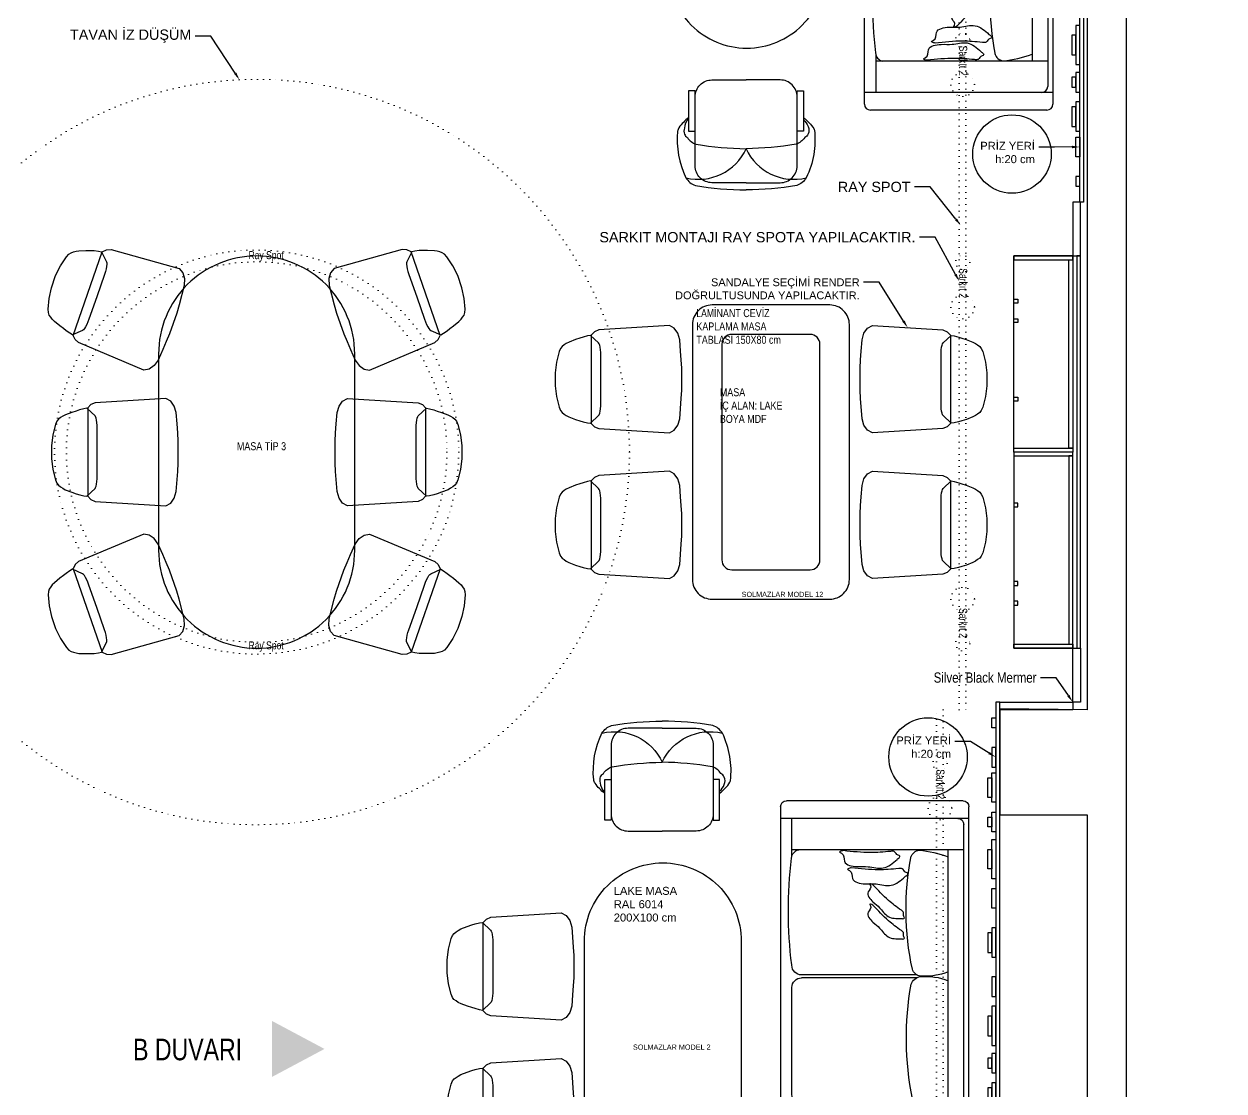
# Model space of a CAD drawing. Header units: millimetres. Extents: x 7687 to 15428, y -715 to 4028.
# Drawn here: x 9922 to 10533, y -266 to 278 of the extents above; entities that cross this region are included whole.
import ezdxf
from ezdxf import colors
from ezdxf.entities.mleader import LeaderData, LeaderLine
from ezdxf.math import Vec2, Vec3

# ---------------------------------------------------------------- set-up
doc = ezdxf.new("R2010")
doc.units = ezdxf.units.MM
for name, pattern in [('14.022_CEKIRDEKLER_SAFTLAR_+51.00$0$ACAD_ISO07W100', [3, 0, -3]), ('ACAD_ISO07W100', [3, 0, -3]), ('CONTINUA', [0])]:
    doc.linetypes.add(name, pattern=pattern)
for name, color, linetype in [('0-MOBIL', 3, 'CONTINUA'), ('__SKF-TEFRİŞ', 8, 'Continuous'), ('lambader', 50, 'Continuous'), ('YAZI', 121, 'Continuous')]:
    doc.layers.add(name, color=color, linetype=linetype)
for name, color, linetype, lineweight in [('A-tefris-yazi', 141, 'Continuous', 5), ('Coryan Tavan', 125, 'Continuous', 5), ('Sarkıt Ayd.', 50, 'ACAD_ISO07W100', 0), ('SS_FURNITURE', 23, 'Continuous', 25), ('yazı', 7, 'Continuous', 20)]:
    doc.layers.add(name, color=color, linetype=linetype, lineweight=lineweight)
doc.styles.add('OTEL AKSARAY', font='', dxfattribs={"width": 0.8})
doc.styles.add('ROMANC', font='arial.ttf')
doc.styles.get("Standard").update_dxf_attribs({"font": 'arial.ttf'})
doc.styles.get('OTEL AKSARAY').set_extended_font_data('FrankRuehl')

# ---------------------------------------------------------------- blocks, each defined once
blk = doc.blocks.new('A$C45576B5D')
for points, elevation in [([(0, 45.99), (16.66, 14.04), (18.37, 12.42), (20.59, 11.58), (61.76, 29.87), (62.63, 32.08), (62.58, 34.44), (50.04, 68.21), (47.77, 69.95), (44.71, 70.58), (41.3, 70.12), (31.58, 66.66), (27.59, 65.16), (17.31, 60.59), (13.53, 58.64), (9.56, 56.5), (4.44, 53.75), (1.81, 51.52), (0.23, 48.84)], 3.76), ([(20.87, 11.3), (21.76, 10), (23.25, 8.22), (24.42, 6.92), (25.98, 5.2), (28.46, 2.69), (29.66, 1.69), (30.75, 0.97), (31.91, 0.3), (33.16, 0.01), (34.93, 0), (40.38, 0.94), (45.73, 2.56), (51.7, 5.21), (56.48, 8.09), (60.84, 11.51), (62.07, 12.88), (62.69, 14), (62.97, 15.31), (63.21, 16.58), (63.36, 18.08), (63.17, 21.61), (62.95, 24.01), (62.74, 25.84), (62.31, 28.03), (61.83, 29.5), (56.59, 31.67), (56.08, 31.77), (55.28, 31.71), (54.24, 31.49), (53, 31.13), (51.63, 30.64), (50.22, 30.05), (39.21, 25.16), (28.2, 20.27), (26.82, 19.62), (25.55, 18.94), (24.45, 18.26), (23.58, 17.63), (23, 17.08), (22.73, 16.63)], 13)]:
    blk.add_lwpolyline(points, close=True, dxfattribs=dict(elevation=elevation))
blk = doc.blocks.new('fdfgterrttg')
at = {"layer": '0-MOBIL', "color": 152, "true_color": 0x2776bb}
for points in [[(50085.95, 6381.13, -0.085978), (50091.52, 6386.36, -0.117809), (50092.35, 6386.67, -0.142006), (50116.56, 6382.54, -0.177208), (50120.49, 6377.66)], [(50086.95, 6381.13, -0.122285), (50090.44, 6383.46, -0.222213), (50094.23, 6383.48, -0.155967), (50096.08, 6381.75, -0.15586), (50099.5, 6377.31)], [(50119.09, 6351.85), (50119.09, 6369.22, 0.414214), (50110.46, 6377.85), (50075.3, 6377.85, 0.414214), (50066.68, 6369.22), (50066.68, 6351.85)], [(50099.5, 6377.31, -0.039002), (50101.73, 6351.85, -0.053157)], [(50120.49, 6377.66, -0.039801), (50122.78, 6351.86, -0.048432)], [(50119.09, 6351.85), (50119.09, 6334.47, -0.414214), (50110.46, 6325.85), (50075.3, 6325.85, -0.414214), (50066.68, 6334.47), (50066.68, 6351.85)], [(50099.5, 6326.39, 0.039002), (50101.73, 6351.85, 0.053157)], [(50120.49, 6326.03, 0.039801), (50122.78, 6351.83, 0.048432)], [(50085.95, 6322.56, 0.079831), (50091.06, 6317.64, 0.126935), (50092.86, 6316.97, 0.139063), (50116.56, 6321.15, 0.177208), (50120.49, 6326.03)], [(50086.62, 6322.56, 0.207551), (50091.2, 6320.47, 0.191342), (50094.37, 6320.48, 0.191361), (50096.08, 6321.94, 0.15586), (50099.5, 6326.39)]]:
    blk.add_lwpolyline(points, format="xyb", dxfattribs=at)
for points in [[(50072.29, 6381.13), (50092.88, 6381.13), (50092.88, 6377.85), (50072.29, 6377.85)], [(50072.29, 6322.56), (50092.88, 6322.56), (50092.88, 6325.85), (50072.29, 6325.85)]]:
    blk.add_lwpolyline(points, close=True, dxfattribs=at)
for centre, start, end in [((50090.71, 6376.1), 294.43981, 14.00121), ((50090.71, 6327.62), 345.99879, 65.56019)]:
    blk.add_arc(centre, 26.64, start, end, dxfattribs=at)
blk = doc.blocks.new('fgfggd')
at = {"layer": '0-MOBIL'}
for points in [[(50272.81, 6375.62), (50270.81, 6375.62), (50270.81, 6716.69), (50272.81, 6716.69)], [(50270.81, 6696.69), (50268.81, 6696.69), (50268.81, 6711.69), (50270.81, 6711.69)], [(50268.81, 6701.69), (50266.81, 6701.69), (50266.81, 6706.69), (50268.81, 6706.69)], [(50270.81, 6681.69), (50268.81, 6681.69), (50268.81, 6691.69), (50270.81, 6691.69)], [(50268.81, 6662.69), (50266.81, 6662.69), (50266.81, 6672.69), (50268.81, 6672.69)], [(50270.81, 6657.69), (50268.81, 6657.69), (50268.81, 6677.69), (50270.81, 6677.69)], [(50270.81, 6642.69), (50268.81, 6642.69), (50268.81, 6652.69), (50270.81, 6652.69)], [(50268.81, 6620.19), (50266.81, 6620.19), (50266.81, 6630.19), (50268.81, 6630.19)], [(50270.81, 6617.69), (50268.81, 6617.69), (50268.81, 6632.69), (50270.81, 6632.69)], [(50270.81, 6607.69), (50268.81, 6607.69), (50268.81, 6612.69), (50270.81, 6612.69)], [(50270.81, 6597.69), (50268.81, 6597.69), (50268.81, 6587.69), (50270.81, 6587.69)], [(50268.81, 6572.19), (50266.81, 6572.19), (50266.81, 6582.19), (50268.81, 6582.19)], [(50270.81, 6569.69), (50268.81, 6569.69), (50268.81, 6584.69), (50270.81, 6584.69)], [(50270.81, 6554.69), (50268.81, 6554.69), (50268.81, 6564.69), (50270.81, 6564.69)], [(50268.81, 6557.19), (50266.81, 6557.19), (50266.81, 6562.19), (50268.81, 6562.19)], [(50270.81, 6530.69), (50268.81, 6530.69), (50268.81, 6550.69), (50270.81, 6550.69)], [(50268.81, 6535.69), (50266.81, 6535.69), (50266.81, 6545.69), (50268.81, 6545.69)], [(50270.81, 6515.69), (50268.81, 6515.69), (50268.81, 6525.69), (50270.81, 6525.69)], [(50268.81, 6493.19), (50266.81, 6493.19), (50266.81, 6503.19), (50268.81, 6503.19)], [(50270.81, 6490.69), (50268.81, 6490.69), (50268.81, 6505.69), (50270.81, 6505.69)], [(50270.81, 6480.69), (50268.81, 6480.69), (50268.81, 6470.69), (50270.81, 6470.69)], [(50270.81, 6465.69), (50268.81, 6465.69), (50268.81, 6445.69), (50270.81, 6445.69)], [(50268.81, 6460.69), (50266.81, 6460.69), (50266.81, 6450.69), (50268.81, 6450.69)], [(50270.81, 6441.69), (50268.81, 6441.69), (50268.81, 6431.69), (50270.81, 6431.69)], [(50268.81, 6439.19), (50266.81, 6439.19), (50266.81, 6434.19), (50268.81, 6434.19)], [(50268.81, 6424.19), (50266.81, 6424.19), (50266.81, 6414.19), (50268.81, 6414.19)], [(50270.81, 6426.69), (50268.81, 6426.69), (50268.81, 6411.69), (50270.81, 6411.69)], [(50270.81, 6398.69), (50268.81, 6398.69), (50268.81, 6408.69), (50270.81, 6408.69)], [(50270.81, 6388.69), (50268.81, 6388.69), (50268.81, 6383.69), (50270.81, 6383.69)]]:
    blk.add_lwpolyline(points, close=True, dxfattribs=at)
blk = doc.blocks.new('ggrgd')
at = {"layer": '0-MOBIL'}
for points in [[(50193.06, 6642.07), (50206.97, 6641.09), (50217.22, 6641.72), (50219.06, 6641.59), (50221.04, 6639.73), (50221.85, 6639.33), (50221.81, 6638.75), (50221.05, 6638.08), (50220.48, 6637.62), (50213.41, 6633.23), (50205.72, 6633.89), (50200.15, 6633.95), (50193.72, 6636.66), (50192.09, 6640.81), (50191.17, 6641.38), (50191.46, 6641.63), (50193.06, 6642.07)], [(50197.15, 6633.29), (50211.05, 6632.31), (50221.31, 6632.94), (50223.15, 6632.81), (50225.13, 6630.94), (50225.94, 6630.55), (50225.9, 6629.96), (50225.13, 6629.3), (50224.57, 6628.84), (50217.5, 6624.45), (50209.81, 6625.11), (50204.24, 6625.16), (50197.81, 6627.87), (50196.18, 6632.02), (50195.26, 6632.59), (50195.55, 6632.84), (50197.15, 6633.29)], [(50208.19, 6624.64), (50216.13, 6616.71), (50222.69, 6611.68), (50223.74, 6610.63), (50223.96, 6608.45), (50224.24, 6607.78), (50223.91, 6607.45), (50223.09, 6607.45), (50222.51, 6607.47), (50215.89, 6608.53), (50211.57, 6612.99), (50208.21, 6615.97), (50205.74, 6621), (50206.94, 6624.38), (50206.68, 6625.22), (50206.99, 6625.22), (50208.19, 6624.64)], [(50208.19, 6614.28), (50216.13, 6606.35), (50222.69, 6601.32), (50223.74, 6600.27), (50223.96, 6598.09), (50224.24, 6597.42), (50223.91, 6597.09), (50223.09, 6597.09), (50222.51, 6597.11), (50215.89, 6598.17), (50211.57, 6602.63), (50208.21, 6605.61), (50205.74, 6610.64), (50206.94, 6614.02), (50206.68, 6614.86), (50206.99, 6614.86), (50208.19, 6614.28)], [(50208.19, 6475.65), (50216.13, 6483.59), (50222.69, 6488.62), (50223.74, 6489.67), (50223.96, 6491.85), (50224.24, 6492.51), (50223.91, 6492.85), (50223.09, 6492.85), (50222.51, 6492.83), (50215.89, 6491.76), (50211.57, 6487.3), (50208.21, 6484.33), (50205.74, 6479.29), (50206.94, 6475.91), (50206.68, 6475.08), (50206.99, 6475.08), (50208.19, 6475.65)], [(50208.19, 6465.3), (50216.13, 6473.23), (50222.69, 6478.26), (50223.74, 6479.31), (50223.96, 6481.49), (50224.24, 6482.15), (50223.91, 6482.49), (50223.09, 6482.49), (50222.51, 6482.47), (50215.89, 6481.4), (50211.57, 6476.94), (50208.21, 6473.97), (50205.74, 6468.93), (50206.94, 6465.55), (50206.68, 6464.72), (50206.99, 6464.72), (50208.19, 6465.3)], [(50197.15, 6456.65), (50211.05, 6457.63), (50221.31, 6457), (50223.15, 6457.13), (50225.13, 6459), (50225.94, 6459.39), (50225.9, 6459.97), (50225.13, 6460.64), (50224.57, 6461.1), (50217.5, 6465.49), (50209.81, 6464.83), (50204.24, 6464.77), (50197.81, 6462.07), (50196.18, 6457.92), (50195.26, 6457.34), (50195.55, 6457.09), (50197.15, 6456.65)], [(50193.06, 6447.86), (50206.97, 6448.84), (50217.22, 6448.21), (50219.06, 6448.34), (50221.04, 6450.21), (50221.85, 6450.6), (50221.81, 6451.19), (50221.05, 6451.85), (50220.48, 6452.31), (50213.41, 6456.7), (50205.72, 6456.04), (50200.15, 6455.99), (50193.72, 6453.28), (50192.09, 6449.13), (50191.17, 6448.56), (50191.46, 6448.31), (50193.06, 6447.86)]]:
    blk.add_spline(points, degree=3, dxfattribs=at)
at = {"layer": '__SKF-TEFRİŞ'}
for p, q in [((50161.11, 6425.47), (50161.11, 6662.7)), ((50254.11, 6665.7), (50164.11, 6665.7)), ((50257.11, 6662.7), (50257.11, 6425.47)), ((50257.11, 6656.7), (50161.11, 6656.7)), ((50166.85, 6638.16), (50166.85, 6656.7)), ((50254.49, 6653.7), (50254.49, 6434.47)), ((50254.49, 6642.47), (50166.85, 6642.47)), ((50228.99, 6642.47), (50246.49, 6642.47)), ((50246.49, 6642.47), (50246.49, 6447.47)), ((50230.74, 6578.55), (50171.85, 6578.55)), ((50230.67, 6577.25), (50171.85, 6577.25)), ((50166.85, 6572.25), (50166.85, 6517.69)), ((50230.63, 6512.69), (50171.85, 6512.69)), ((50230.67, 6511.25), (50171.85, 6511.25)), ((50166.85, 6450.82), (50166.85, 6431.47)), ((50254.49, 6447.47), (50166.85, 6447.47)), ((50257.11, 6431.47), (50161.11, 6431.47)), ((50251.49, 6431.47), (50166.85, 6431.47)), ((50254.11, 6422.47), (50164.11, 6422.47))]:
    blk.add_line(p, q, dxfattribs=at)
for centre, radius, start, end in [((50164.11, 6662.7), 3, 90, 180), ((50254.11, 6662.7), 3, 360, 90), ((50251.49, 6653.7), 3, 0, 90), ((50172.87, 6636.26), 6.27, 98.29793, 169.76685), ((50234.18, 6637.47), 5, 96.7401, 162.52743), ((50228.39, 6540.53), 102.04, 79.77883, 87.07734), ((50365.46, 6611.04), 200.5, 172.45273, 187.88034), ((50390.98, 6607.01), 164.7, 168.81077, 188.93068), ((50171.85, 6583.55), 5, 180, 270), ((50233.02, 6583), 5, 197.47257, 263.2599), ((50171.85, 6572.25), 5, 90, 180), ((50233.06, 6572.85), 5, 96.7401, 162.52743), ((50235.02, 6608.41), 30.48, 265.1387, 292.11426), ((50235.05, 6547.44), 30.48, 67.88574, 94.8613), ((50385.58, 6543.33), 160.32, 168.84233, 189.81586), ((50171.85, 6517.69), 5, 180, 270), ((50233.81, 6518.64), 6.75, 203.07998, 258.24416), ((50235.02, 6542.41), 30.48, 265.1387, 292.11426), ((50171.85, 6506.25), 5, 90, 180), ((50368.39, 6478.07), 143.34, 167.80445, 191.04049), ((50233.06, 6506.85), 5, 96.7401, 162.52743), ((50235.05, 6481.44), 30.48, 67.88574, 94.8613), ((50384.35, 6478.59), 219.27, 172.78309, 187.06073), ((50171.19, 6451.85), 4.46, 182.71207, 259.16545), ((50232.33, 6452.61), 5, 197.47257, 263.2599), ((50227.27, 6502.19), 54.72, 274.69431, 290.5647), ((50251.49, 6434.47), 3, 270, 0), ((50164.11, 6425.47), 3, 180, 270), ((50254.11, 6425.47), 3, 270, 360)]:
    blk.add_arc(centre, radius, start, end, dxfattribs=at)
blk = doc.blocks.new('gdfg')
at = {"layer": '0-MOBIL'}
for points in [[(50381.09, 6306.34), (50411.09, 6306.34), (50411.09, 6206.34), (50381.09, 6206.34)], [(50411.09, 6304.34), (50411.09, 6306.34), (50381.09, 6306.34), (50381.09, 6304.34)], [(50409.09, 6304.34), (50411.09, 6304.34), (50411.09, 6208.34), (50409.09, 6208.34)], [(50381.09, 6284.34), (50383.09, 6284.34), (50383.09, 6282.34), (50381.09, 6282.34)], [(50381.09, 6274.34), (50383.09, 6274.34), (50383.09, 6272.34), (50381.09, 6272.34)], [(50381.09, 6234.34), (50383.09, 6234.34), (50383.09, 6232.34), (50381.09, 6232.34)], [(50411.09, 6208.34), (50411.09, 6206.34), (50381.09, 6206.34), (50381.09, 6208.34)]]:
    blk.add_lwpolyline(points, close=True, dxfattribs=at)
blk = doc.blocks.new('rggdf')
at = {"color": 152, "true_color": 0x2776bb}
blk.add_lwpolyline([(49897.65, 6275.5), (49933.61, 6273.25), (49935.79, 6272.33), (49937.45, 6270.64), (49937.45, 6225.6), (49935.79, 6223.91), (49933.61, 6223), (49897.65, 6220.75), (49895.15, 6222.12), (49893.33, 6224.65), (49892.37, 6227.96), (49891.58, 6238.25), (49891.34, 6242.5), (49891.34, 6253.75), (49891.58, 6258), (49891.93, 6262.5), (49892.37, 6268.29), (49893.33, 6271.59), (49895.15, 6274.13)], close=True, dxfattribs=at)
at = {"color": 152, "true_color": 0x2776bb, "elevation": 9.24}
blk.add_lwpolyline([(49937.82, 6270.5), (49939.38, 6270.22), (49941.61, 6269.59), (49943.27, 6269.04), (49945.48, 6268.31), (49948.78, 6267.06), (49950.18, 6266.38), (49951.28, 6265.67), (49952.36, 6264.89), (49953.13, 6263.86), (49953.86, 6262.25), (49955.22, 6256.88), (49955.9, 6251.34), (49955.9, 6244.8), (49955.22, 6239.26), (49953.86, 6233.9), (49953.11, 6232.21), (49952.33, 6231.19), (49951.25, 6230.4), (49950.18, 6229.67), (49948.88, 6228.92), (49945.57, 6227.67), (49943.29, 6226.89), (49941.54, 6226.34), (49939.35, 6225.84), (49937.82, 6225.68), (49933.71, 6229.59), (49933.41, 6230.01), (49933.14, 6230.77), (49932.92, 6231.82), (49932.75, 6233.1), (49932.64, 6234.54), (49932.6, 6236.07), (49932.6, 6248.11), (49932.6, 6260.16), (49932.64, 6261.69), (49932.75, 6263.13), (49932.92, 6264.41), (49933.14, 6265.46), (49933.41, 6266.21), (49933.71, 6266.64)], close=True, dxfattribs=at)
blk = doc.blocks.new('SARKI AYD 1')
at = {"layer": 'Sarkıt Ayd.', "linetype": '14.022_CEKIRDEKLER_SAFTLAR_+51.00$0$ACAD_ISO07W100'}
for centre, radius in [((50235.76, 3813.57), 6), ((50252.25, 3813.57), 3.6), ((50270.4, 3814.38), 6), ((50292.37, 3813.57), 6), ((50305.58, 3813.57), 3.6)]:
    blk.add_circle(centre, radius, dxfattribs=at)
at = {"layer": 'Sarkıt Ayd.', "insert": (50260.01, 3815.86), "char_height": 4.08, "attachment_point": 1, "style": 'OTEL AKSARAY'}
blk.add_mtext_dynamic_manual_height_columns('Sark{\\fArial|b0|i0|c162|p34;ıt 2}', width=49.5719, gutter_width=425, heights=[0], dxfattribs=at)
blk = doc.blocks.new('NJGASFJGA')
at = {"layer": 'Sarkıt Ayd.', "linetype": '14.022_CEKIRDEKLER_SAFTLAR_+51.00$0$ACAD_ISO07W100'}
blk.add_lwpolyline([(49667.57, 3058.51), (49667.57, 2616.49), (49664.17, 2616.49), (49664.17, 3058.51)], dxfattribs=at)
for centre, radius in [((49665.91, 3031.12), 3.6), ((49665.91, 3008.35), 6)]:
    blk.add_circle(centre, radius, dxfattribs=at)
at = {"layer": 'YAZI', "rotation": 270}
blk.add_blockref('SARKI AYD 1', (45852.35, 52983.78), dxfattribs=at)
at = {"layer": 'Sarkıt Ayd.', "insert": (49668.21, 3012.89), "char_height": 4.08, "attachment_point": 3, "rotation": 270, "style": 'OTEL AKSARAY'}
blk.add_mtext_dynamic_manual_height_columns('Sark{\\fArial|b0|i0|c162|p34;ıt 2 }', width=49.5719, gutter_width=425, heights=[0], dxfattribs=at)
blk = doc.blocks.new('HJGASJGJAOP')
at = {"layer": 'Sarkıt Ayd.', "linetype": '14.022_CEKIRDEKLER_SAFTLAR_+51.00$0$ACAD_ISO07W100'}
blk.add_lwpolyline([(49675.76, 3058.51), (49675.76, 3638.44), (49679.16, 3638.44), (49679.16, 3058.51)], dxfattribs=at)
for centre, radius in [((49677.51, 3399.98), 3.6), ((49677.51, 3377.21), 6), ((49677.51, 3286.55), 3.6), ((49677.51, 3263.78), 6), ((49677.51, 3114.92), 6), ((49677.51, 3092.16), 3.6)]:
    blk.add_circle(centre, radius, dxfattribs=at)
at = {"layer": 'Sarkıt Ayd.', "char_height": 4.08, "rotation": 270, "style": 'OTEL AKSARAY'}
for insert, attachment_point in [((49679.81, 3381.75), 3), ((49679.81, 3268.32), 3), ((49679.81, 3110.38), 1)]:
    blk.add_mtext_dynamic_manual_height_columns('Sark{\\fArial|b0|i0|c162|p34;ıt 2 }', width=49.5719, gutter_width=425, heights=[0], dxfattribs=dict(at, insert=insert, attachment_point=attachment_point))

msp = doc.modelspace()

# ---------------------------------------------------------------- hatches: boundary and pattern name
at = {"layer": 'YAZI'}
h = msp.add_hatch(color=256, dxfattribs=at)
h.dxf.hatch_style = 1
h.paths.add_polyline_path([(10048.08, -230.51), (10048.08, -259.01), (10074.78, -244.76)])

# ---------------------------------------------------------------- linework, layer by layer
at = {"color": 242, "true_color": 0xcd2027}
for points in [[(8348.46, 337.75), (9319.96, 337.75), (9319.96, -714.84), (10483.49, -714.84), (10483.49, 524.4), (10513.23, 524.4), (10533.23, 524.4), (10533.23, 1133.78), (8193.35, 1133.78)], [(10463.49, 534.75), (10463.49, -71.82), (10418.93, -71.43), (10418.93, -125.42), (10463.49, -125.42), (10463.49, -513.83), (10415.07, -513.8), (10414.6, -567.41), (10463.49, -567.83), (10463.49, -694.84), (9616.96, -694.84), (9616.96, -629.16), (9601.96, -629.16)]]:
    msp.add_lwpolyline(points, dxfattribs=at)
for points in [[(10290, 265.51), (10290, 265.51, 0.414214), (10330, 305.51), (10330, 405.51, 0.414214), (10290, 445.51), (10290, 445.51, 0.414214), (10250, 405.51), (10250, 305.51, 0.414214)], [(10040.22, -40.45, 0.414214), (10090.22, 9.55), (10090.22, 109.55, 0.414214), (10040.22, 159.55, 0.414214), (9990.22, 109.55), (9990.22, 9.55, 0.414214)], [(10272.31, -15.45), (10332.31, -15.45, 0.414214), (10342.31, -5.45), (10342.31, 124.55, 0.414214), (10332.31, 134.55), (10272.31, 134.55, 0.414214), (10262.31, 124.55), (10262.31, -5.45, 0.414214)], [(10282.31, -0.45), (10322.31, -0.45, 0.414214), (10327.31, 4.55), (10327.31, 114.55, 0.414214), (10322.31, 119.55), (10282.31, 119.55, 0.414214), (10277.31, 114.55), (10277.31, 4.55, 0.414214)], [(10247.23, -149.89), (10247.23, -149.89, -0.414214), (10287.23, -189.89), (10287.23, -289.89, -0.414214), (10247.23, -329.89), (10247.23, -329.89, -0.414214), (10207.23, -289.89), (10207.23, -189.89, -0.414214)]]:
    msp.add_lwpolyline(points, format="xyb", close=True)
at = {"layer": '0-MOBIL', "color": 143, "true_color": 0x7aafdf}
for points in [[(10460.16, 187.05), (10456.16, 187.05), (10456.16, 159.55), (10460.16, 159.55)], [(10460.16, -67.95), (10456.16, -67.95), (10456.16, -40.45), (10460.16, -40.45)], [(10456.16, -67.95), (10456.16, -71.95), (10418.93, -71.95), (10418.93, -67.95)]]:
    msp.add_lwpolyline(points, close=True, dxfattribs=at)
at = {"layer": '0-MOBIL', "color": 175, "true_color": 0x4554a5}
msp.add_lwpolyline([(10458.16, -40.45), (10460.16, -40.45), (10460.16, 159.55), (10458.16, 159.55)], close=True, dxfattribs=at)
at = {"layer": 'Coryan Tavan', "linetype": '14.022_CEKIRDEKLER_SAFTLAR_+51.00$0$ACAD_ISO07W100'}
msp.add_circle((10040.22, 59.55), 190, dxfattribs=at)
at = {"layer": 'lambader', "linetype": 'ByBlock'}
for centre in [(10425.17, 211.51), (10382.4, -95.89)]:
    msp.add_circle(centre, 20, dxfattribs=at)
at = {"layer": 'Sarkıt Ayd.'}
for radius in [103, 97]:
    msp.add_circle((10040.22, 59.55), radius, dxfattribs=at)

# ---------------------------------------------------------------- block references
at = {"layer": '0-MOBIL'}
for name, p in [('fgfggd', (-39811.11, -6188.57)), ('ggrgd', (-39811.11, -6188.57)), ('gdfg', (-39954.93, -6146.8)), ('rggdf', (-39811.11, -6188.57))]:
    msp.add_blockref(name, p, dxfattribs=at)
for name, p, rotation in [('fdfgterrttg', (3937.81, 50315.97), 270), ('rggdf', (59164.07, -10403.19), 160.7751613348838), ('rggdf', (-39083.63, 10522.29), 340.7751613348838)]:
    msp.add_blockref(name, p, dxfattribs=dict(at, rotation=rotation))
at = {"layer": '0-MOBIL', "xscale": -1}
for name, p, rotation in [('rggdf', (-39083.63, -10403.19), 199.224838665116), ('gdfg', (-39954.93, 6265.89), 180), ('rggdf', (59164.07, 10522.29), 19.22483866511595), ('fgfggd', (-39853.88, 6307.67), 180), ('fdfgterrttg', (3895.04, -50200.35), 270), ('ggrgd', (-39853.88, 6304.19), 180)]:
    msp.add_blockref(name, p, dxfattribs=dict(at, rotation=rotation))
msp.add_blockref('rggdf', (59891.56, -6188.57), dxfattribs=at)
at = {"layer": 'SS_FURNITURE', "rotation": 246.0476519141656}
for p in [(10208.53, 142.72, -3.76), (10208.53, 68.47, -3.76)]:
    msp.add_blockref('A$C45576B5D', p, dxfattribs=at)
at = {"layer": 'SS_FURNITURE', "xscale": -1}
for p, rotation in [((10396.08, 142.72, -3.76), 113.9523480858344), ((10396.08, 68.47, -3.76), 113.9523480858344), ((10153.46, -248.81, -3.76), 293.9523480858344), ((10153.46, -323.06, -3.76), 293.9523480858344)]:
    msp.add_blockref('A$C45576B5D', p, dxfattribs=dict(at, rotation=rotation))
at = {"layer": 'YAZI'}
for name in ['HJGASJGJAOP', 'NJGASFJGA']:
    msp.add_blockref(name, (-39277.45, -3130.33), dxfattribs=at)

# ---------------------------------------------------------------- texts
at = {"layer": 'Sarkıt Ayd.', "char_height": 4.08, "attachment_point": 1, "style": 'OTEL AKSARAY'}
for insert in [(10036.04, 161.99), (10036.04, -36.96)]:
    msp.add_mtext_dynamic_manual_height_columns('Ray Spot', width=49.5719, gutter_width=425, heights=[0], dxfattribs=dict(at, insert=insert))
at = {"layer": 'YAZI', "insert": (9977.25, -239.54), "char_height": 10.994, "attachment_point": 1, "style": 'OTEL AKSARAY'}
msp.add_mtext_dynamic_manual_height_columns('B DUVARI', width=218.8247, gutter_width=183.23, heights=[0], dxfattribs=at)
at = {"layer": 'yazı', "attachment_point": 1}
for s, width, insert, char_height, style in [('LAM{\\fArial|b0|i0|c162|p34;İNANT CEVİZ KAPLAMA MASA TABLASI 150X80 cm}', 49.5719, (10264.31, 132.45), 4.08, 'OTEL AKSARAY'), ('{\\fArial|b0|i0|c162|p34;MASA\\PİÇ ALAN: LAKE BOYA MDF}', 37.1071, (10276.28, 92.1), 4.08, 'OTEL AKSARAY'), ('{\\fArial|b0|i0|c162|p34;MASA TİP 3}', 37.1071, (10030.14, 64.57), 4.08, 'OTEL AKSARAY'), ('{\\fArial|b0|i0|c162|p34;SOLMAZLAR MODEL 12}', 37.1071, (10287.39, -11.7), 2.6438, 'OTEL AKSARAY'), ('LAKE MASA\\PRAL 6014 \\P200X100 cm', 49.5719, (10222.2, -162.12), 4.08, 'ROMANC'), ('{\\fArial|b0|i0|c162|p34;SOLMAZLAR MODEL 2}', 37.1071, (10232.02, -242.51), 2.6438, 'OTEL AKSARAY')]:
    msp.add_mtext_dynamic_manual_height_columns(s, width=width, gutter_width=425, heights=[0], dxfattribs=dict(at, insert=insert, char_height=char_height, style=style))

# ---------------------------------------------------------------- leaders
at = {"color": 252, "ltscale": 100, "true_color": 0x939598}
ml = msp.add_multileader_mtext('Standard', dxfattribs=at)
ml.set_content('TAVAN İZ DÜŞÜM', color=(147, 149, 152))
ml.set_leader_properties()
ml.build(insert=Vec2(0, 0))
ctx = ml.context
ctx.base_point, ctx.char_height, ctx.plane_origin = Vec3(9943.79, 271.63), 5.2416, Vec3(10021.67, 235.78)
ctx.text_align_type = 2
notes = []
notes.append((ctx, [(0, (1, 1, 0), (10016.91, 271.63), (-1, 0), 8, [(0, [(10031.46, 249.35)], 0, [])])]))
ctx.mtext.insert, ctx.mtext.rotation, ctx.mtext.width, ctx.mtext.defined_height, ctx.mtext.alignment, ctx.mtext.flow_direction = Vec3(10006.91, 274.99), 6.283185, 94.7054, 15.75, 3, 5
ml = msp.add_multileader_mtext('Standard', dxfattribs=at)
ml.set_content('RAY SPOT', color=(147, 149, 152))
ml.set_leader_properties()
ml.build(insert=Vec2(0, 0))
ctx = ml.context
ctx.base_point, ctx.char_height, ctx.plane_origin = Vec3(10335.16, 194.7), 5.242, Vec3(10266.17, 174.11)
ctx.text_align_type = 2
notes.append((ctx, [(1, (1, 1, 0), (10383.46, 194.7), (-1, 0), 8, [(0, [(10399.09, 175.13)], 0, [])])]))
ctx.mtext.insert, ctx.mtext.rotation, ctx.mtext.alignment, ctx.mtext.flow_direction = Vec3(10373.46, 197.37), 6.283185, 3, 5
ml = msp.add_multileader_mtext('Standard', dxfattribs=at)
ml.set_content('SARKIT MONTAJI RAY SPOTA YAPILACAKTIR.', color=(147, 149, 152))
ml.set_leader_properties()
ml.build(insert=Vec2(0, 0))
ctx = ml.context
ctx.base_point, ctx.char_height, ctx.plane_origin = Vec3(10213.84, 169.07), 5.2416, Vec3(10321.5, 82.79)
ctx.text_align_type = 2
notes.append((ctx, [(0, (1, 1, 0), (10386, 169.07), (-1, 0), 8, [(0, [(10398.31, 146.62)], 0, [])])]))
ctx.mtext.insert, ctx.mtext.rotation, ctx.mtext.alignment, ctx.mtext.flow_direction = Vec3(10376, 171.74), 6.283185, 3, 5
at = {"layer": 'A-tefris-yazi', "color": 241, "true_color": 0xf7abae}
ml = msp.add_multileader_mtext('Standard', dxfattribs=at)
ml.set_content('SANDALYE SEÇİMİ RENDER\\PDOĞRULTUSUNDA YAPILACAKTIR.', color=(247, 171, 174))
ml.set_leader_properties()
ml.build(insert=Vec2(0, 0))
ctx = ml.context
ctx.base_point, ctx.plane_origin = Vec3(10252.38, 146.1), Vec3(10372.03, 122.92)
ctx.text_align_type = 2
notes.append((ctx, [(0, (1, 1, 0), (10357.55, 146.1), (-1, 0), 8, [(0, [(10372.03, 122.92)], 0, [])])]))
ctx.mtext.insert, ctx.mtext.rotation, ctx.mtext.alignment, ctx.mtext.flow_direction = Vec3(10347.55, 148.13), 6.283185, 3, 5
at = {"layer": 'yazı'}
ml = msp.add_multileader_mtext('Standard', dxfattribs=at)
ml.set_content('{\\H0.77839x;PRİZ YERİ\\Ph:20 cm}', color=(147, 149, 152))
ml.set_leader_properties()
ml.build(insert=Vec2(0, 0))
ctx = ml.context
ctx.base_point, ctx.char_height, ctx.plane_origin = Vec3(10407.9, 215.08), 5.2416, Vec3(10331.2, 160.63)
ctx.text_align_type = 2
notes.append((ctx, [(1, (1, 1, 0), (10446.86, 215.08), (-1, 0), 8, [(0, [(10459.7, 215.11)], 0, [])])]))
ctx.mtext.insert, ctx.mtext.rotation, ctx.mtext.alignment, ctx.mtext.flow_direction = Vec3(10436.86, 217.74), 6.283185, 3, 5
ml = msp.add_multileader_mtext('Standard', dxfattribs=at)
ml.set_content('{\\W0.8;\\C256;Silver Black Mermer}', color=(147, 149, 152))
ml.set_leader_properties()
ml.build(insert=Vec2(0, 0))
ctx = ml.context
ctx.base_point, ctx.char_height, ctx.plane_origin = Vec3(10383.45, -55.47), 5.2416, Vec3(10584.65, -122.44)
ctx.text_align_type = 2
notes.append((ctx, [(0, (1, 1, 0), (10447.67, -55.47), (-1, 0), 8, [(0, [(10456.16, -67.95)], 0, [])])]))
ctx.mtext.insert, ctx.mtext.rotation, ctx.mtext.alignment, ctx.mtext.flow_direction = Vec3(10437.67, -52.8), 6.283185, 3, 5
ml = msp.add_multileader_mtext('Standard', dxfattribs=at)
ml.set_content('{\\H0.77839x;PRİZ YERİ\\Ph:20 cm}', color=(147, 149, 152))
ml.set_leader_properties()
ml.build(insert=Vec2(0, 0))
ctx = ml.context
ctx.base_point, ctx.char_height, ctx.plane_origin = Vec3(10365.13, -88.09), 5.2416, Vec3(10288.43, -150.5)
ctx.text_align_type = 2
notes.append((ctx, [(1, (1, 1, 0), (10404.09, -88.09), (-1, 0), 8, [(0, [(10416.93, -96.02)], 0, [])])]))
ctx.mtext.insert, ctx.mtext.rotation, ctx.mtext.alignment, ctx.mtext.flow_direction = Vec3(10394.09, -85.44), 6.283185, 3, 5
for ctx, leaders in notes:
    for number, flags, end, landing, length, lines in leaders:
        leader = LeaderData()
        leader.index, (leader.has_last_leader_line, leader.has_dogleg_vector, leader.attachment_direction) = number, flags
        leader.last_leader_point, leader.dogleg_vector, leader.dogleg_length = Vec3(end), Vec3(landing), length
        for number, points, colour, breaks in lines:
            line = LeaderLine()
            line.index, line.vertices, line.color, line.breaks = number, Vec3.list(points), colors.encode_raw_color(colour), breaks
            leader.lines.append(line)
        ctx.leaders.append(leader)

doc.saveas('drawing.dxf')
